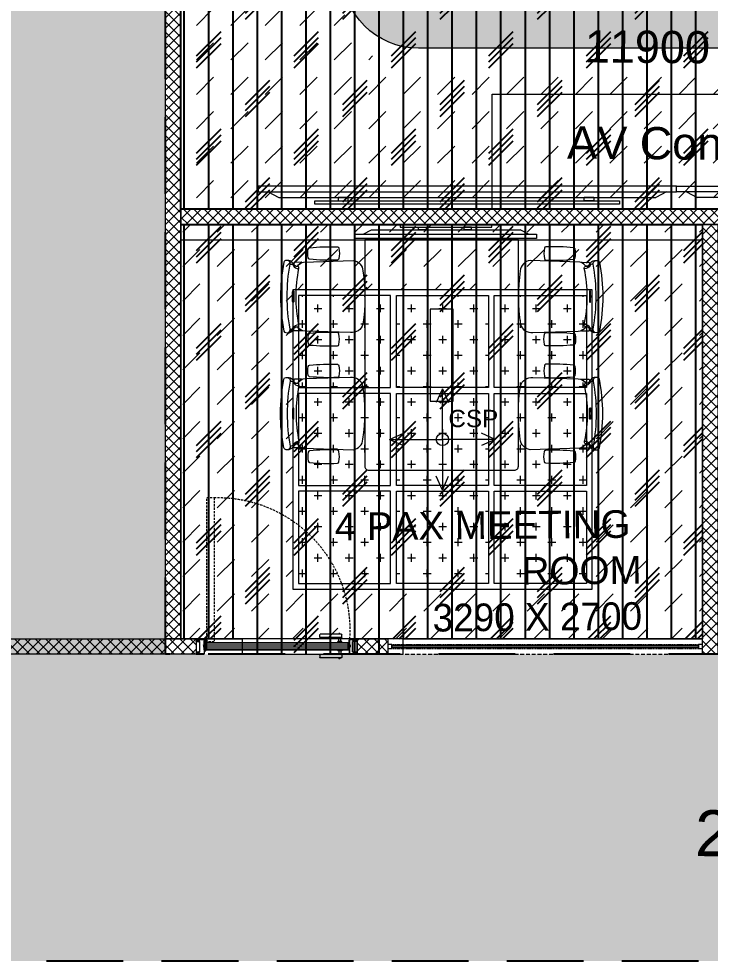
# Model space of a CAD drawing. Header units: millimetres. Extents: x 2335845 to 2509607, y 289014 to 361737.
# Drawn here: x 2351289 to 2355795, y 323602 to 329743 of the extents above; entities that cross this region are included whole.
import ezdxf

# ---------------------------------------------------------------- set-up
doc = ezdxf.new("R2010")
doc.units = ezdxf.units.MM
for name, pattern in [('DASHED', [0.75, 0.5, -0.25]), ('HIDDEN', [0.375, 0.25, -0.125]), ('HIDDEN2', [0.1875, 0.125, -0.0625])]:
    doc.linetypes.add(name, pattern=pattern)
for name, color, linetype, lineweight in [('1-fur', 8, 'Continuous', 0), ('A-DOOR-FULL', 40, 'Continuous', 18), ('AI-FURN', 7, 'Continuous', 20), ('AR_01_PARTITION FULL HT', 2, 'Continuous', 25), ('IN-DOOR', 8, 'Continuous', 0), ('IN-PRTN-FULL', 30, 'Continuous', 20), ('IN-PRTN-HATCH', 8, 'Continuous', 5), ('SW-PARTITION GYPSUM', 30, 'Continuous', 18), ('SWA- GLASS PARTITION', 8, 'Continuous', 5), ('SWA-GLASS', 140, 'Continuous', 9), ('SWA-METAL', 165, 'Continuous', 9), ('TOA- AV', 7, 'Continuous', 9), ('TOA-FC-ACOU.PAN', 250, 'Continuous', 5), ('TOA-FC-CSP', 8, 'Continuous', 20), ('TOA-FC-GYPSUM', 250, 'Continuous', 5), ('TOA-FL-CPT-1', 8, 'Continuous', 5), ('TOA-FL-CPT-2', 8, 'Continuous', 5), ('TOA-FL-CPT-3', 8, 'Continuous', 5), ('TOA-FURN-MODULAR', 20, 'Continuous', 9)]:
    doc.layers.add(name, color=color, linetype=linetype, lineweight=lineweight)
for name, color, linetype in [('FLOOR MARK', 7, 'Continuous'), ('PASSAGE LINEOUT', 7, 'Continuous'), ('TEXT', 250, 'Continuous')]:
    doc.layers.add(name, color=color, linetype=linetype)
doc.styles.add('ARIAL', font='arial.ttf')
pattern_1 = [(270, (90021.14, 24146.98), (158.75, -3e-14), []), (45, (89941.76, 24067.6), (-317.50014, 317.50014), [224.5065, -224.5065]), (45, (89941.76, 24027.9), (-317.50014, 317.50014), [224.5065, -224.5065]), (45, (89941.76, 23988.23), (-317.50014, 317.50014), [224.5065, -224.5065])]
pattern_2 = [(0, (2407874.12, 309771.23), (101.6, 101.6), [50.8, -152.4]), (90, (2407899.52, 309745.83), (-101.6, 101.6), [50.8, -152.4])]

# ---------------------------------------------------------------- blocks, each defined once
blk = doc.blocks.new('*U895')
at = {"layer": 'SWA- GLASS PARTITION', "linetype": 'HIDDEN2', "ltscale": 200, "elevation": 0}
blk.add_lwpolyline([(115306.4, -163313), (117356.2, -163312.9), (117356.2, -163412.9), (115306.4, -163413)], close=True, dxfattribs=at)
at = {"layer": 'SWA-GLASS', "color": 4, "elevation": 0}
blk.add_lwpolyline([(117331.2, -163357.9), (117331.2, -163367.9), (115331.4, -163368), (115331.4, -163358)], close=True, dxfattribs=at)
at = {"layer": 'SWA-METAL', "color": 8, "linetype": 'HIDDEN'}
for p, q in [((115331.4, -163350.5, 0), (117331.2, -163350.4, 0)), ((115331.4, -163375.4, 0), (117331.2, -163375.4, 0))]:
    blk.add_line(p, q, dxfattribs=at)
at = {"layer": 'SWA-METAL', "elevation": 0}
for points in [[(115306.4, -163350.5), (115331.4, -163350.5), (115331.4, -163375.5), (115306.4, -163375.5)], [(117331.2, -163350.4), (117356.2, -163350.4), (117356.2, -163375.4), (117331.2, -163375.4)]]:
    blk.add_lwpolyline(points, close=True, dxfattribs=at)
blk = doc.blocks.new('A$C38A659B7')
at = {"layer": 'TOA-FC-CSP', "color": 10, "linetype": 'Continuous', "elevation": 0}
for points in [[(0.91, 8.35), (0, 6.31)], [(0.91, 8.35), (0, 6.31)], [(0.91, 8.35), (1.82, 6.31)], [(0.91, 8.35), (1.82, 6.31)], [(8.65, 0.91), (0.91, 0.91), (0.91, 8.35)], [(-6.83, 0.91), (-4.79, 1.82)], [(8.65, 0.91), (6.61, 1.82)], [(-6.83, 0.91), (-4.79, 0)], [(-6.83, 0.91), (0.91, 0.91), (0.91, -6.54)], [(8.65, 0.91), (6.61, 0)], [(0.91, -6.54), (0, -4.49)], [(0.91, -6.54), (0, -4.49)], [(0.91, -6.54), (1.82, -4.49)], [(0.91, -6.54), (1.82, -4.49)]]:
    blk.add_lwpolyline(points, dxfattribs=at)
at = {"layer": 'TOA-FC-CSP', "color": 10, "linetype": 'Continuous'}
blk.add_circle((0.91, 0.91, 0), 0.902, dxfattribs=at)
at = {"layer": 'TOA-FC-CSP', "color": 10, "insert": (1.79, 5.25, 0), "char_height": 2.542, "width": 4.6087, "attachment_point": 1, "style": 'ARIAL'}
blk.add_mtext('CSP', dxfattribs=at)
blk = doc.blocks.new('rub1')
at = {"lineweight": 20}
h = blk.add_hatch(color=8, dxfattribs=at)
h.paths.add_polyline_path([(285.1, 663.6), (284.4, 663.6, 0.06789), (284.3, 663.1), (284, 663.1), (284, 663.6), (283.7, 663.6), (283.7, 662.4), (284, 662.4), (284, 662.9), (284.3, 662.9, 0.066804), (284.4, 662.3), (285.1, 662.3, 0.299446), (285.5, 662.9), (285.5, 663.1, 0.299446)])
h.paths.add_polyline_path([(285.4, 663.1), (285.4, 662.9, -0.365226), (285, 662.5), (284.6, 662.5, -0.12053), (284.6, 663.5), (285, 663.5, -0.209232)], flags=16)
at = {"layer": '1-fur', "color": 8, "lineweight": 20}
for p, q in [((284.4, 663.6), (285.1, 663.6)), ((284.4, 662.3), (285.1, 662.3)), ((284.6, 663.5), (285, 663.5)), ((284.6, 662.5), (285, 662.5)), ((285.4, 663.1), (285.4, 662.9)), ((285.5, 663.1), (285.5, 662.9))]:
    blk.add_line(p, q, dxfattribs=at)
for points in [[(284, 662.9), (284, 662.4), (283.7, 662.4), (283.7, 663.6), (284, 663.6), (284, 663.1)], [(284.3, 663.1), (284, 663.1)], [(284, 662.9), (284.3, 662.9)]]:
    blk.add_lwpolyline(points, dxfattribs=at)
for centre, radius, start, end in [((286.3, 663), 1.99, 160.4255, 175.9608), ((286.3, 663), 1.99, 182.636, 197.9236), ((286.5, 663), 1.99, 165.4708, 192.9616), ((284.8, 662.9), 0.623, 16.2565, 63.5269), ((285, 662.9), 0.413, 282.3178, 2.5719), ((284.9, 663), 0.623, 3.1317, 69.8122), ((284.9, 662.9), 0.623, 290.1878, 356.8683)]:
    blk.add_arc(centre, radius, start, end, dxfattribs=at)
blk = doc.blocks.new('*U695')
at = {"layer": 'IN-DOOR', "color": 8, "ltscale": 2}
for p, q in [((-32.56, 3.81), (-32.56, 4.31)), ((-32.45, 4.42), (-27.72, 4.42)), ((-32.13, 4.42), (-32.13, 4.64)), ((-32.13, 4.64), (-31.89, 4.64)), ((-31.89, 4.42), (-31.89, 4.64)), ((-27.61, 3.81), (-27.61, 4.31)), ((-36, 3.3), (-36, 0)), ((-36, 3.29), (-36, 2.86)), ((-34.92, 3.3), (-35.99, 3.3)), ((-35.98, 2.84), (-35.92, 2.84)), ((-35.96, 3.17), (-35.96, 3.25)), ((-35.95, 3.26), (-34.97, 3.26)), ((-35.91, 2.83), (-35.91, 2.79)), ((-35.9, 2.78), (-35.83, 2.76)), ((-35.82, 2.77), (-35.86, 2.83)), ((-35.85, 2.84), (-35.11, 2.84)), ((-35.09, 2.88), (-35.81, 2.88)), ((-35.09, 2.82), (-35.11, 2.77)), ((-35.09, 2.76), (-34.98, 2.76)), ((-35.04, 2.83), (-35.04, 2.83)), ((-34.93, 2.81), (-35.02, 2.81)), ((-34.96, 3.25), (-34.96, 3.2)), ((-34.96, 2.74), (-34.96, 1.81)), ((-34.94, 3.18), (-34.94, 3.18)), ((-34.91, 3.21), (-34.91, 3.29)), ((-34.91, 0.51), (-34.91, 2.79)), ((-32.56, 2.62), (-32.56, 2.84)), ((-32.56, 2.84), (-31.66, 2.84)), ((-32.56, 2.62), (-31.66, 2.62)), ((-32.45, 3.7), (-27.72, 3.7)), ((-32.34, 2.84), (-32.34, 3.7)), ((-31.87, 2.84), (-31.87, 3.7)), ((-31.66, 2.62), (-31.66, 2.84)), ((-0.79, 3.21), (-0.79, 3.29)), ((-0.79, 0.51), (-0.79, 2.79)), ((-0.78, 3.3), (-0.01, 3.3)), ((-0.77, 2.81), (-0.68, 2.81)), ((-0.76, 3.18), (-0.76, 3.18)), ((-0.75, 3.25), (-0.75, 3.2)), ((-0.74, 2.74), (-0.74, 1.81)), ((-0.05, 3.26), (-0.73, 3.26)), ((-0.61, 2.76), (-0.72, 2.76)), ((-0.67, 2.83), (-0.67, 2.83)), ((-0.62, 2.82), (-0.59, 2.77)), ((-0.61, 2.88), (-0.19, 2.88)), ((-0.15, 2.84), (-0.6, 2.84)), ((-0.18, 2.77), (-0.14, 2.83)), ((-0.1, 2.78), (-0.17, 2.76)), ((-0.09, 2.83), (-0.09, 2.79)), ((-0.02, 2.84), (-0.08, 2.84)), ((-0.04, 3.17), (-0.04, 3.25)), ((0, 3.3), (0, 0)), ((0, 3.29), (0, 2.86)), ((-36, 0.44), (-36, 0.01)), ((-35.99, 0), (-34.92, 0)), ((-35.92, 0.46), (-35.98, 0.46)), ((-35.96, 0.05), (-35.96, 0.13)), ((-34.97, 0.04), (-35.95, 0.04)), ((-35.91, 0.5), (-35.91, 0.47)), ((-35.83, 0.54), (-35.9, 0.51)), ((-35.86, 0.47), (-35.82, 0.53)), ((-35.11, 0.46), (-35.85, 0.46)), ((-35.81, 0.42), (-35.09, 0.42)), ((-35.11, 0.52), (-35.09, 0.48)), ((-34.98, 0.54), (-35.09, 0.54)), ((-35.04, 0.47), (-35.04, 0.47)), ((-35.03, 0.2), (-35.03, 0.14)), ((-35.02, 0.49), (-34.93, 0.49)), ((-35.01, 0.22), (-35.01, 0.22)), ((-35.01, 0.12), (-34.93, 0.12)), ((-34.98, 0.18), (-34.99, 0.2)), ((-34.96, 1.81), (-34.97, 1.8)), ((-34.97, 1.8), (-34.96, 1.79)), ((-34.96, 1.79), (-34.96, 0.56)), ((-34.93, 0.16), (-34.96, 0.16)), ((-34.96, 0.1), (-34.96, 0.05)), ((-34.94, 0.12), (-34.94, 0.12)), ((-34.88, 0.19), (-34.92, 0.17)), ((-34.91, 0.1), (-34.91, 0.02)), ((-34.91, 0.01), (-34.91, 0.09)), ((-34.89, 0), (-34.2, 0)), ((-34.87, 0.08), (-34.85, 0.18)), ((-34.83, 0.06), (-34.85, 0.06)), ((-34.81, 0.05), (-34.82, 0.07)), ((-34.79, 0.07), (-34.8, 0.05)), ((-34.3, 0.06), (-34.77, 0.06)), ((-34.2, 0.81), (-34.2, 0)), ((-32.56, 0.98), (-32.56, 0.77)), ((-32.56, 0.98), (-31.66, 0.98)), ((-32.56, 0.77), (-31.66, 0.77)), ((-32.34, 0.77), (-32.34, -0.1)), ((-31.87, 0.77), (-31.87, -0.1)), ((-31.66, 0.98), (-31.66, 0.77)), ((-1.8, 0), (-1.8, 0.1)), ((-0.81, 0), (-1.8, 0)), ((-1.76, 0.06), (-1.65, 0.06)), ((-1.63, 0.07), (-1.62, 0.05)), ((-1.61, 0.05), (-0.88, 0.07)), ((-0.87, 0.06), (-0.86, 0.06)), ((-0.84, 0.08), (-0.85, 0.18)), ((-0.82, 0.19), (-0.79, 0.17)), ((-0.79, 0.1), (-0.79, 0.02)), ((-0.79, 0.01), (-0.79, 0.09)), ((-0.78, 0.16), (-0.74, 0.16)), ((-0.01, 0), (-0.78, 0)), ((-0.68, 0.49), (-0.77, 0.49)), ((-0.69, 0.12), (-0.77, 0.12)), ((-0.76, 0.12), (-0.76, 0.12)), ((-0.75, 0.1), (-0.75, 0.05)), ((-0.74, 1.81), (-0.73, 1.8)), ((-0.73, 1.8), (-0.74, 1.79)), ((-0.74, 1.79), (-0.74, 0.56)), ((-0.73, 0.04), (-0.05, 0.04)), ((-0.72, 0.54), (-0.62, 0.54)), ((-0.72, 0.18), (-0.71, 0.2)), ((-0.69, 0.22), (-0.69, 0.22)), ((-0.68, 0.2), (-0.68, 0.14)), ((-0.67, 0.47), (-0.67, 0.47)), ((-0.6, 0.52), (-0.62, 0.48)), ((-0.19, 0.42), (-0.61, 0.42)), ((-0.6, 0.46), (-0.15, 0.46)), ((-0.14, 0.47), (-0.18, 0.53)), ((-0.17, 0.54), (-0.1, 0.51)), ((-0.09, 0.5), (-0.09, 0.47)), ((-0.08, 0.46), (-0.02, 0.46)), ((-0.04, 0.05), (-0.04, 0.13)), ((0, 0.44), (0, 0.01)), ((-32.56, -0.21), (-32.56, -0.71)), ((-32.45, -0.1), (-27.72, -0.1)), ((-32.45, -0.82), (-27.72, -0.82)), ((-32.13, -0.82), (-32.13, -1.03)), ((-32.13, -1.03), (-31.89, -1.03)), ((-31.89, -0.82), (-31.89, -1.03)), ((-27.61, -0.21), (-27.61, -0.71))]:
    blk.add_line(p, q, dxfattribs=at)
at = {"layer": 'IN-DOOR', "color": 8, "ltscale": 3}
for p, q in [((-35.03, 3.16), (-35.03, 3.09)), ((-34.93, 3.18), (-35.01, 3.18)), ((-35.01, 3.08), (-35.01, 3.08)), ((-35, 3.09), (-34.98, 3.12)), ((-34.96, 3.13), (-34.93, 3.13)), ((-34.92, 3.13), (-34.9, 3.11)), ((-34.91, 3.28), (-34.91, 3.2)), ((-34.21, 3.3), (-34.89, 3.3)), ((-34.87, 3.12), (-34.87, 3.22)), ((-34.85, 3.24), (-34.83, 3.24)), ((-34.82, 3.23), (-34.81, 3.24)), ((-34.8, 3.24), (-34.79, 3.23)), ((-34.77, 3.24), (-34.3, 3.24)), ((-34.26, 2.56), (-34.27, 2.55)), ((-34.27, 2.55), (-34.26, 2.54)), ((-34.26, 3.2), (-34.26, 2.56)), ((-34.26, 2.54), (-34.26, 2.11)), ((-34.21, 2), (-34.21, 3.14)), ((-34.21, 0.91), (-34.21, 2.7)), ((-1.85, 2), (-1.85, 3.3)), ((-1.85, 3.3), (-0.81, 3.3)), ((-1.85, 0.91), (-1.85, 2.86)), ((-1.8, 3.2), (-1.8, 3.17)), ((-1.8, 3.17), (-1.79, 3.16)), ((-1.79, 3.16), (-1.8, 3.15)), ((-1.8, 3.15), (-1.8, 2.11)), ((-1.65, 3.24), (-1.76, 3.24)), ((-1.62, 3.24), (-1.63, 3.23)), ((-0.88, 3.23), (-1.61, 3.24)), ((-0.86, 3.24), (-0.87, 3.24)), ((-0.84, 3.12), (-0.84, 3.22)), ((-0.79, 3.13), (-0.81, 3.11)), ((-0.79, 3.28), (-0.79, 3.2)), ((-0.74, 3.13), (-0.78, 3.13)), ((-0.77, 3.18), (-0.69, 3.18)), ((-0.71, 3.09), (-0.72, 3.12)), ((-0.69, 3.08), (-0.7, 3.08)), ((-0.68, 3.16), (-0.68, 3.09)), ((-34.4, 2.03), (-34.4, 1.57)), ((-34.3, 2.07), (-34.36, 2.07)), ((-34.35, 1.53), (-34.3, 1.53)), ((-34.34, 1.83), (-34.34, 1.99)), ((-34.34, 1.61), (-34.34, 1.77)), ((-34.31, 2), (-34.23, 1.98)), ((-34.23, 1.62), (-34.31, 1.6)), ((-34.27, 1.04), (-34.28, 1.03)), ((-34.28, 1.01), (-34.27, 1)), ((-34.26, 1.49), (-34.26, 1.05)), ((-34.26, 0.99), (-34.26, 0.1)), ((-34.21, 0.82), (-34.21, 0.85)), ((-34.17, 0.89), (-34.2, 0.9)), ((-34.2, 0.86), (-34.17, 0.84)), ((-2.16, 0.77), (-2.16, 0.88)), ((-2.14, 0.9), (-2.08, 0.88)), ((-1.8, 0.75), (-2.14, 0.75)), ((-2.11, 0.85), (-2.11, 0.82)), ((-2.08, 0.84), (-2.1, 0.86)), ((-2.1, 0.81), (-1.86, 0.81)), ((-1.89, 0.89), (-1.86, 0.9)), ((-1.86, 0.86), (-1.89, 0.84)), ((-1.85, 0.82), (-1.85, 0.85)), ((-1.75, 2), (-1.83, 1.98)), ((-1.83, 1.62), (-1.75, 1.6)), ((-1.8, 1.49), (-1.8, 1.05)), ((-1.8, 0.99), (-1.8, 0.1)), ((-1.79, 1.04), (-1.79, 1.03)), ((-1.79, 1.01), (-1.79, 1)), ((-1.76, 2.07), (-1.7, 2.07)), ((-1.71, 1.53), (-1.76, 1.53)), ((-1.72, 1.83), (-1.72, 1.99)), ((-1.72, 1.61), (-1.72, 1.77)), ((-1.66, 2.03), (-1.66, 1.57))]:
    blk.add_line(p, q, dxfattribs=at)
at = {"layer": 'IN-DOOR', "color": 8, "linetype": 'DASHED'}
blk.add_lwpolyline([(-2.36, 2.73), (-2.36, 34.98), (-4, 34.98), (-4, 2.73)], close=True, dxfattribs=at)
at = {"layer": 'IN-DOOR', "color": 8}
for points in [[(-2.07, 2.62), (-34.21, 2.62), (-34.21, 2.49), (-2.07, 2.49)], [(-2.07, 2.49), (-33.9, 2.49), (-33.9, 1.11), (-2.07, 1.11)], [(-2.07, 0.98), (-34.21, 0.98), (-34.21, 1.11), (-2.07, 1.11)]]:
    blk.add_lwpolyline(points, dxfattribs=at)
for points in [[(-34.21, 2.49), (-33.9, 2.49), (-33.9, 1.11), (-34.21, 1.11)], [(-1.96, 2.49), (-2.28, 2.49), (-2.28, 1.11), (-1.96, 1.11)]]:
    blk.add_lwpolyline(points, close=True, dxfattribs=at)
at = {"layer": 'IN-DOOR', "color": 8, "linetype": 'Continuous', "lineweight": 25}
for points in [[(-1.95, 0.99), (-1.86, 0.99, 0.414214), (-1.85, 1), (-1.85, 2.87, 3.112272), (-2.02, 2.63, -0.513651), (-1.96, 2.59), (-1.96, 1, 0.414214)], [(-2.24, 2.77, 0.414214), (-2.22, 2.77), (-2.2, 2.77, 0.307235), (-2.05, 2.75), (-2.03, 2.73, 0.414214), (-2.02, 2.73), (-1.95, 2.81, 0.414214), (-1.96, 2.82), (-1.97, 2.84, 0.307235), (-2.02, 2.98), (-2.02, 3.01, 0.414214), (-2.03, 3.02), (-2.13, 3.04, 0.414214), (-2.14, 3.03), (-2.14, 3.01, 0.307235), (-2.24, 2.89), (-2.26, 2.88, 0.414214), (-2.27, 2.87)]]:
    blk.add_lwpolyline(points, format="xyb", close=True, dxfattribs=at)
at = {"layer": 'IN-DOOR', "color": 5}
for points in [[(-33.9, 2.02), (-2.28, 2.02)], [(-33.9, 1.58), (-2.28, 1.58)]]:
    blk.add_lwpolyline(points, dxfattribs=at)
at = {"layer": 'IN-DOOR', "color": 8, "linetype": 'DASHED'}
blk.add_arc((-4.8, 5.45), 29.53, 88.4446, 185.2074, dxfattribs=at)
at = {"layer": 'IN-DOOR', "color": 8, "ltscale": 2}
for centre, radius, start, end in [((-32.45, 4.31), 0.108, 90, 180), ((-27.72, 4.31), 0.108, 360, 90), ((-35.99, 3.29), 0.0108, 90, 180), ((-35.98, 2.86), 0.018, 180, 270), ((-35.95, 3.25), 0.0108, 90, 180), ((-35.93, 3.17), 0.0288, 180, 293.5782), ((-35.84, 2.8), 0.353, 84.9915, 103.4121), ((-35.92, 2.83), 0.0108, 360, 90), ((-35.9, 2.79), 0.0108, 180, 250), ((-35.82, 3.04), 0.0648, 81.2602, 348.7398), ((-35.85, 2.83), 0.0108, 90, 200), ((-35.81, 2.91), 0.0288, 115.8419, 270), ((-35.83, 2.77), 0.0108, 250, 20), ((-35.81, 3.13), 0.0252, 261.2602, 81.2602), ((-35.88, 3.13), 0.204, 286.1738, 325.757), ((-35.74, 3.02), 0.0252, 348.7398, 168.7398), ((-35.11, 2.82), 0.018, 360, 90), ((-35.09, 2.77), 0.018, 180, 270), ((-35.09, 2.83), 0.054, 360, 90), ((-35.02, 2.83), 0.018, 180, 270), ((-34.98, 2.74), 0.018, 360, 90), ((-34.97, 3.25), 0.0108, 360, 90), ((-34.94, 3.2), 0.018, 180, 270), ((-34.94, 3.21), 0.0288, 270, 360), ((-34.93, 2.79), 0.018, 360, 90), ((-34.92, 3.29), 0.0108, 360, 90), ((-32.45, 3.81), 0.108, 180, 270), ((-27.72, 3.81), 0.108, 270, 360), ((-0.78, 3.29), 0.0108, 90, 180), ((-0.76, 3.21), 0.0288, 180, 270), ((-0.77, 2.79), 0.018, 90, 180), ((-0.76, 3.2), 0.018, 270, 360), ((-0.73, 3.25), 0.0108, 90, 180), ((-0.72, 2.74), 0.018, 90, 180), ((-0.68, 2.83), 0.018, 270, 360), ((-0.61, 2.83), 0.054, 90, 180), ((-0.6, 2.82), 0.018, 90, 180), ((-0.61, 2.77), 0.018, 270, 360), ((-0.26, 3.02), 0.0252, 11.2602, 191.2602), ((-0.12, 3.13), 0.204, 214.243, 253.8262), ((-0.18, 3.04), 0.0648, 191.2602, 98.7398), ((-0.19, 3.13), 0.0252, 98.7398, 278.7398), ((-0.16, 2.8), 0.353, 76.5878, 95.0085), ((-0.19, 2.91), 0.0288, 270, 64.158), ((-0.17, 2.77), 0.0108, 160, 290), ((-0.15, 2.83), 0.0108, 340, 90), ((-0.1, 2.79), 0.0108, 290, 360), ((-0.08, 2.83), 0.0108, 90, 180), ((-0.07, 3.17), 0.0288, 246.4218, 360), ((-0.05, 3.25), 0.0108, 360, 90), ((-0.02, 2.86), 0.018, 270, 360), ((-0.01, 3.29), 0.0108, 360, 90), ((-35.98, 0.44), 0.018, 90, 180), ((-35.99, 0.01), 0.0108, 180, 270), ((-35.93, 0.13), 0.0288, 66.4218, 180), ((-35.95, 0.05), 0.0108, 180, 270), ((-35.92, 0.47), 0.0108, 270, 360), ((-35.85, 0.41), 0.27, 254.6491, 275.7262), ((-35.9, 0.5), 0.0108, 110, 180), ((-35.84, 0.26), 0.0648, 11.2602, 278.7398), ((-35.85, 0.47), 0.0108, 160, 270), ((-35.81, 0.39), 0.0288, 90, 244.158), ((-35.83, 0.53), 0.0108, 340, 110), ((-35.83, 0.17), 0.0252, 278.7398, 98.7398), ((-35.88, 0.2), 0.173, 28.706, 71.7459), ((-35.75, 0.28), 0.0252, 191.2602, 11.2602), ((-35.09, 0.52), 0.018, 90, 180), ((-35.11, 0.48), 0.018, 270, 360), ((-35.09, 0.47), 0.054, 270, 360), ((-35.02, 0.47), 0.018, 90, 180), ((-35.01, 0.2), 0.018, 90, 180), ((-35.01, 0.14), 0.018, 180, 270), ((-35.01, 0.2), 0.018, 360, 90), ((-34.98, 0.56), 0.018, 270, 360), ((-34.96, 0.18), 0.018, 180, 270), ((-34.97, 0.05), 0.0108, 270, 360), ((-34.94, 0.1), 0.018, 90, 180), ((-34.94, 0.09), 0.0288, 360, 90), ((-34.93, 0.51), 0.018, 270, 360), ((-34.93, 0.18), 0.018, 270, 315), ((-34.93, 0.1), 0.018, 360, 90), ((-34.92, 0.01), 0.0108, 270, 360), ((-34.89, 0.02), 0.018, 180, 270), ((-34.87, 0.18), 0.018, 360, 135), ((-34.85, 0.08), 0.018, 180, 270), ((-34.83, 0.08), 0.018, 270, 315), ((-34.8, 0.04), 0.0108, 45, 135), ((-34.77, 0.08), 0.018, 225, 270), ((-34.3, 0.1), 0.036, 270, 360), ((-1.76, 0.1), 0.036, 180, 270), ((-1.65, 0.08), 0.018, 270, 315), ((-1.62, 0.04), 0.0108, 45, 135), ((-0.87, 0.08), 0.018, 225, 270), ((-0.86, 0.08), 0.018, 270, 360), ((-0.84, 0.18), 0.018, 45, 180), ((-0.81, 0.02), 0.018, 270, 360), ((-0.77, 0.51), 0.018, 180, 270), ((-0.78, 0.18), 0.018, 225, 270), ((-0.76, 0.09), 0.0288, 90, 180), ((-0.77, 0.1), 0.018, 90, 180), ((-0.78, 0.01), 0.0108, 180, 270), ((-0.76, 0.1), 0.018, 360, 90), ((-0.73, 0.05), 0.0108, 180, 270), ((-0.72, 0.56), 0.018, 180, 270), ((-0.74, 0.18), 0.018, 270, 360), ((-0.69, 0.2), 0.018, 90, 180), ((-0.69, 0.2), 0.018, 360, 90), ((-0.69, 0.14), 0.018, 270, 360), ((-0.68, 0.47), 0.018, 360, 90), ((-0.61, 0.47), 0.054, 180, 270), ((-0.62, 0.52), 0.018, 360, 90), ((-0.6, 0.48), 0.018, 180, 270), ((-0.12, 0.2), 0.173, 108.254, 151.294), ((-0.25, 0.28), 0.0252, 168.7398, 348.7398), ((-0.16, 0.26), 0.0648, 261.2602, 168.7398), ((-0.17, 0.17), 0.0252, 81.2602, 261.2602), ((-0.19, 0.39), 0.0288, 295.8419, 90), ((-0.17, 0.53), 0.0108, 70, 200), ((-0.15, 0.41), 0.27, 264.2737, 285.3508), ((-0.15, 0.47), 0.0108, 270, 20), ((-0.1, 0.5), 0.0108, 360, 70), ((-0.08, 0.47), 0.0108, 180, 270), ((-0.07, 0.13), 0.0288, 360, 113.5782), ((-0.05, 0.05), 0.0108, 270, 360), ((-0.02, 0.44), 0.018, 360, 90), ((-0.01, 0.01), 0.0108, 270, 360), ((-32.45, -0.21), 0.108, 90, 180), ((-32.45, -0.71), 0.108, 180, 270), ((-27.72, -0.21), 0.108, 360, 90), ((-27.72, -0.71), 0.108, 270, 360)]:
    blk.add_arc(centre, radius, start, end, dxfattribs=at)
at = {"layer": 'IN-DOOR', "color": 8, "ltscale": 3}
for centre, radius, start, end in [((-35.01, 3.16), 0.018, 90, 180), ((-35.01, 3.09), 0.018, 180, 270), ((-35.01, 3.09), 0.0126, 277.0353, 26.015), ((-34.96, 3.12), 0.018, 90, 180), ((-34.93, 3.2), 0.018, 270, 360), ((-34.93, 3.12), 0.018, 45, 90), ((-34.89, 3.28), 0.018, 90, 180), ((-34.88, 3.12), 0.018, 225, 360), ((-34.85, 3.22), 0.018, 90, 180), ((-34.83, 3.22), 0.018, 45, 90), ((-34.8, 3.25), 0.0108, 225, 315), ((-34.77, 3.22), 0.018, 90, 135), ((-34.3, 3.2), 0.036, 360, 90), ((-34.3, 2.11), 0.036, 270, 360), ((-1.76, 3.2), 0.036, 90, 180), ((-1.76, 2.11), 0.036, 180, 270), ((-1.65, 3.22), 0.018, 45, 90), ((-1.62, 3.25), 0.0108, 225, 315), ((-0.87, 3.22), 0.018, 90, 135), ((-0.86, 3.22), 0.018, 360, 90), ((-0.82, 3.12), 0.018, 180, 315), ((-0.81, 3.28), 0.018, 360, 90), ((-0.77, 3.2), 0.018, 180, 270), ((-0.78, 3.12), 0.018, 90, 135), ((-0.74, 3.12), 0.018, 360, 90), ((-0.7, 3.09), 0.0126, 153.985, 262.9647), ((-0.69, 3.16), 0.018, 360, 90), ((-0.69, 3.09), 0.018, 270, 360), ((-34.36, 2.03), 0.036, 90, 180), ((-34.35, 1.58), 0.0452, 191.7193, 271.6001), ((-34.33, 1.8), 0.018, 134.427, 225.573), ((-34.32, 1.99), 0.018, 75.8258, 180), ((-34.35, 1.83), 0.018, 314.427, 360), ((-34.35, 1.77), 0.018, 360, 45.573), ((-34.32, 1.61), 0.018, 180, 284.1742), ((-34.3, 1.49), 0.036, 360, 90), ((-34.27, 1.02), 0.0108, 135, 225), ((-34.28, 1.05), 0.018, 315, 360), ((-34.28, 0.99), 0.018, 360, 45), ((-34.23, 2), 0.018, 255.8258, 360), ((-34.23, 1.6), 0.018, 360, 104.1742), ((-34.2, 0.91), 0.0108, 180, 270), ((-34.2, 0.85), 0.0108, 90, 180), ((-34.2, 0.82), 0.0108, 180, 270), ((-34.17, 0.86), 0.0216, 270, 90), ((-2.14, 0.88), 0.018, 90, 180), ((-2.14, 0.77), 0.018, 180, 270), ((-2.1, 0.85), 0.0108, 90, 180), ((-2.1, 0.82), 0.0108, 180, 270), ((-2.08, 0.86), 0.0216, 270, 90), ((-1.89, 0.86), 0.0216, 90, 270), ((-1.86, 0.91), 0.0108, 270, 360), ((-1.86, 0.85), 0.0108, 360, 90), ((-1.86, 0.82), 0.0108, 270, 360), ((-1.83, 2), 0.018, 180, 284.1742), ((-1.83, 1.6), 0.018, 75.8258, 180), ((-1.76, 1.49), 0.036, 90, 180), ((-1.78, 1.05), 0.018, 180, 225), ((-1.78, 0.99), 0.018, 135, 180), ((-1.79, 1.02), 0.0108, 315, 45), ((-1.74, 1.99), 0.018, 360, 104.1742), ((-1.74, 1.61), 0.018, 255.8258, 360), ((-1.71, 1.83), 0.018, 180, 225.573), ((-1.73, 1.8), 0.018, 314.427, 45.573), ((-1.71, 1.77), 0.018, 134.427, 180), ((-1.71, 1.58), 0.0452, 268.3999, 348.2806), ((-1.7, 2.03), 0.036, 360, 90)]:
    blk.add_arc(centre, radius, start, end, dxfattribs=at)
at = {"layer": 'IN-DOOR', "color": 8, "lineweight": 20, "extrusion": (0, 0, -1), "xscale": 0.1118615642299428, "yscale": 0.1118615642299428, "zscale": -0.1118615642299429, "rotation": 90.00002373157199}
blk.add_blockref('rub1', (76.13, -30.93), dxfattribs=at)
blk = doc.blocks.new('*U675')
at = {"layer": 'IN-PRTN-HATCH'}
h = blk.add_hatch(dxfattribs=at)
h.set_pattern_fill('ANSI37', color=256, scale=15)
h.set_pattern_definition([(45, (17255.31, 0), (-33.67596, 33.67596), []), (135, (17255.31, 0), (-33.67596, -33.67596), [])])
h.paths.add_polyline_path([(-100277, -39967.2), (-86030, -39967.2), (-86030, -39867.2), (-100277, -39867.2)])
at = {"layer": 'IN-PRTN-FULL', "elevation": 0}
blk.add_lwpolyline([(-100277, -39967.2), (-86030, -39967.2), (-86030, -39867.2), (-100277, -39867.2)], close=True, dxfattribs=at)
blk = doc.blocks.new('*U1282')
at = {"layer": 'IN-PRTN-HATCH'}
h = blk.add_hatch(dxfattribs=at)
h.set_pattern_fill('ANSI37', color=256, scale=15)
h.set_pattern_definition([(45, (1608.35, 2e-10), (-33.67596, 33.67596), []), (135, (1608.35, 2e-10), (-33.67596, -33.67596), [])])
h.paths.add_polyline_path([(-101677, -39967.2), (-100277, -39967.2), (-100277, -39867.2), (-101677, -39867.2)])
at = {"layer": 'IN-PRTN-FULL', "elevation": 0}
blk.add_lwpolyline([(-101677, -39967.2), (-100277, -39967.2), (-100277, -39867.2), (-101677, -39867.2)], close=True, dxfattribs=at)
blk = doc.blocks.new('*U677')
at = {"layer": 'IN-PRTN-HATCH'}
h = blk.add_hatch(dxfattribs=at)
h.set_pattern_fill('ANSI37', color=256, scale=15)
h.set_pattern_definition([(45, (3008.307, -7e-11), (-33.67596, 33.67596), []), (135, (3008.307, -7e-11), (-33.67596, -33.67596), [])])
h.paths.add_polyline_path([(-100377, -39967.2), (-100177, -39967.2), (-100177, -39867.2), (-100377, -39867.2)])
at = {"layer": 'IN-PRTN-FULL', "elevation": 0}
blk.add_lwpolyline([(-100377, -39967.2), (-100177, -39967.2), (-100177, -39867.2), (-100377, -39867.2)], close=True, dxfattribs=at)
blk = doc.blocks.new('*U678')
at = {"layer": 'IN-PRTN-HATCH'}
h = blk.add_hatch(dxfattribs=at)
h.set_pattern_fill('ANSI37', color=256, scale=15)
h.set_pattern_definition([(45, (5607.724, 0), (-33.67596, 33.67596), []), (135, (5607.724, 0), (-33.67596, -33.67596), [])])
h.paths.add_polyline_path([(-100377, -39967.2), (-97577.6, -39967.2), (-97577.6, -39867.2), (-100377, -39867.2)])
at = {"layer": 'IN-PRTN-FULL', "elevation": 0}
blk.add_lwpolyline([(-100377, -39967.2), (-97577.6, -39967.2), (-97577.6, -39867.2), (-100377, -39867.2)], close=True, dxfattribs=at)
blk = doc.blocks.new('*U696')
at = {"layer": 'IN-PRTN-HATCH'}
h = blk.add_hatch(dxfattribs=at)
h.set_pattern_fill('ANSI37', color=256, scale=15)
h.set_pattern_definition([(45, (2208.527, -7e-11), (-33.67596, 33.67596), []), (135, (2208.527, -7e-11), (-33.67596, -33.67596), [])])
h.paths.add_polyline_path([(-103966.4, -39967.2), (-97387.4, -39967.2), (-97387.4, -39867.2), (-103966.4, -39867.2)])
at = {"layer": 'IN-PRTN-FULL', "elevation": 0}
blk.add_lwpolyline([(-103966.4, -39967.2), (-97387.4, -39967.2), (-97387.4, -39867.2), (-103966.4, -39867.2)], close=True, dxfattribs=at)
blk = doc.blocks.new('A$C60412B90')
at = {"layer": 'TOA- AV', "color": 6}
for p, q in [((-37.2, 55.5), (29.9, 91)), ((1280.2, 55.5), (1213.1, 91)), ((-100, 55.5), (1343, 55.5))]:
    blk.add_line(p, q, dxfattribs=at)
at = {"layer": 'TOA- AV', "color": 30, "true_color": 0xf8991e}
blk.add_line((256.5, 111), (986.5, 111), dxfattribs=at)
at = {"layer": 'TOA- AV', "color": 6}
for points in [[(29.9, 91), (1213.1, 91)], [(1343, 55.5), (1343, 20), (-100, 20), (-100, 55.5)]]:
    blk.add_lwpolyline(points, dxfattribs=at)
at = {"layer": 'TOA- AV', "color": 30, "true_color": 0xf8991e}
for points in [[(986.5, 111), (986.5, 131), (256.5, 131), (256.5, 111)], [(403.4, 91), (464.2, 91)], [(825.1, 91), (764.2, 91)]]:
    blk.add_lwpolyline(points, dxfattribs=at)
for points in [[(403.4, 111), (464.2, 111), (464.2, 91), (403.4, 91)], [(825.1, 111), (764.2, 111), (764.2, 91), (825.1, 91)]]:
    blk.add_lwpolyline(points, close=True, dxfattribs=at)
blk = doc.blocks.new('CHAIR - STEELCASE - LETSB')
at = {"color": 24, "lineweight": 9}
for points in [[(-369.7, 257.7, -0.089353), (-369.7, 316.7, -0.334929), (-360.7, 325, -0.034973), (-179.6, 330.4, -0.382328), (-169.8, 320.9, -0.10237), (-169.8, 253.5, -0.318036), (-179.6, 244.3, -0.036857), (-360.8, 249.5, -0.333729)], [(-369.7, -242.2, 0.089353), (-369.7, -301.1, 0.334929), (-360.7, -309.4, 0.034973), (-179.6, -314.8, 0.382328), (-169.8, -305.4, 0.10237), (-169.8, -237.9, 0.318036), (-179.6, -228.8, 0.036857), (-360.7, -233.9, 0.333729)]]:
    blk.add_lwpolyline(points, format="xyb", close=True, dxfattribs=at)
blk.add_lwpolyline([(-513.5, 241.7, 0.34479), (-528.5, 230.1, 0.096497), (-528.2, -218.5, 0.361045), (-515.8, -228.9), (-494.1, -229.1, 0.246071), (-466.3, -205.4, -0.226994), (-446.1, -191.1), (-439.9, -191, 0.417254), (-429.7, -177.1, -0.104406), (-430, 188.5, 0.398452), (-439.2, 203.5, -0.367565), (-466.2, 218, 0.274839), (-496.7, 241.7)], format="xyb", close=True)
for points in [[(-507.6, -229.1, 0.46809), (-487.6, -205.2, -0.090711), (-487.6, 217.9, 0.462177), (-507.1, 241.7, -100.177069)], [(-487.6, 217.3), (-478, 217.2, -0.321496), (-468.6, 210.4, 0.282757), (-430, 188, -1.025051)], [(-487.6, -205.2), (-478, -205.1, 0.321496), (-468.6, -198.3, -0.282757), (-430, -175.9, 1.025051)]]:
    blk.add_lwpolyline(points, format="xyb", dxfattribs=at)
at = {"color": 8, "lineweight": 5}
blk.add_lwpolyline([(-463.6, 213.4, 0.188155), (-445.3, 203.4), (-439.2, 203.5, -0.15219), (-410.1, 228.9, 0.211085), (-413.9, 230.4), (-459.5, 228.7, 0.414214), (-464.3, 223.4)], format="xyb", close=True, dxfattribs=at)
blk.add_lwpolyline([(-95, -228.5), (-390.3, -219.7, -0.232948), (-439.9, -191, 0.417374), (-429.7, -177.1, -0.10441), (-430, 188.5, 0.39834), (-439.2, 203.5, -0.21659), (-401.4, 231.2), (-77.6, 241.7, -0.366213), (-12.8, 173.3, -0.077985), (-14.2, -173.2, -0.376278), (-95, -228.5)], format="xyb")
for points in [[(-215.9, 237.2), (-213.8, 243.3)], [(-183.7, 244.2), (-185.7, 238.2)], [(-218.5, -224.8), (-217.4, -227.7)], [(-187.7, -228.5), (-188.6, -225.7)]]:
    blk.add_lwpolyline(points, dxfattribs=at)
for points in [[(-471.1, -25, -0.007805), (-471.1, 37.1, -0.087218), (-470, 42.7, -0.229267), (-469.3, 43.4), (-465.8, 43.4, -0.210582), (-464.1, 37.7, 0.008162), (-464.2, -24.4, -0.166545), (-465.4, -30.6, -0.375811), (-465.9, -30.7), (-469.2, -30.7, -0.246214), (-470.7, -28.4, 0.024513), (-471.1, -25, -1.199362)], [(-446.1, -191.1), (-439.9, -191, 0.15219), (-409.9, -215.2, -0.211085), (-413.6, -216.9), (-459.2, -216.9, -0.414214), (-464.3, -211.8), (-463.9, -201.8)]]:
    blk.add_lwpolyline(points, format="xyb", dxfattribs=at)
blk = doc.blocks.new('FURNITURE - MEETING 4 PAX - 1000X1500')
blk.add_lwpolyline([(-750, -500), (-750, 500), (725, 500, -0.414214), (750, 475), (750, -475, -0.414214), (725, -500)], format="xyb", close=True)
at = {"color": 8, "lineweight": 9}
blk.add_lwpolyline([(300, -75), (-300, -75), (-300, 75), (300, 75)], close=True, dxfattribs=at)
at = {"xscale": -1}
for p, rotation in [((-375, 500), 90), ((375, -500), 270)]:
    blk.add_blockref('CHAIR - STEELCASE - LETSB', p, dxfattribs=dict(at, rotation=rotation))
for p, rotation in [((375, 500), 270), ((-375, -500), 90)]:
    blk.add_blockref('CHAIR - STEELCASE - LETSB', p, dxfattribs=dict(rotation=rotation))

msp = doc.modelspace()

# ---------------------------------------------------------------- hatches: boundary and pattern name
at = {"layer": 'TOA-FC-ACOU.PAN', "true_color": 0x939598}
h = msp.add_hatch(dxfattribs=at)
h.set_pattern_fill('CROSS', color=252, scale=16)
h.set_pattern_definition(pattern_2)
h.paths.add_polyline_path([(2353111.862, 327339.946), (2353711.862, 327339.946), (2353711.862, 327939.946), (2353111.862, 327939.946)])
h = msp.add_hatch(dxfattribs=at)
h.set_pattern_fill('CROSS', color=252, scale=16)
h.set_pattern_definition(pattern_2)
h.paths.add_polyline_path([(2354349.862, 327339.946), (2353749.862, 327339.946), (2353749.862, 327939.946), (2354349.862, 327939.946)])
h = msp.add_hatch(dxfattribs=at)
h.set_pattern_fill('CROSS', color=252, scale=16)
h.set_pattern_definition(pattern_2)
h.paths.add_polyline_path([(2354987.862, 327339.946), (2354387.862, 327339.946), (2354387.862, 327939.946), (2354987.862, 327939.946)])
h = msp.add_hatch(dxfattribs=at)
h.set_pattern_fill('CROSS', color=252, scale=16)
h.set_pattern_definition(pattern_2)
h.paths.add_polyline_path([(2353111.862, 326701.946), (2353711.862, 326701.946), (2353711.862, 327301.946), (2353111.862, 327301.946)])
h = msp.add_hatch(dxfattribs=at)
h.set_pattern_fill('CROSS', color=252, scale=16)
h.set_pattern_definition(pattern_2)
h.paths.add_polyline_path([(2354349.862, 326701.946), (2353749.862, 326701.946), (2353749.862, 327301.946), (2354349.862, 327301.946)])
h = msp.add_hatch(dxfattribs=at)
h.set_pattern_fill('CROSS', color=252, scale=16)
h.set_pattern_definition(pattern_2)
h.paths.add_polyline_path([(2354987.862, 326701.946), (2354387.862, 326701.946), (2354387.862, 327301.946), (2354987.862, 327301.946)])
h = msp.add_hatch(dxfattribs=at)
h.set_pattern_fill('CROSS', color=252, scale=16)
h.set_pattern_definition(pattern_2)
h.paths.add_polyline_path([(2353111.862, 326063.946), (2353711.862, 326063.946), (2353711.862, 326663.946), (2353111.862, 326663.946)])
h = msp.add_hatch(dxfattribs=at)
h.set_pattern_fill('CROSS', color=252, scale=16)
h.set_pattern_definition(pattern_2)
h.paths.add_polyline_path([(2354349.862, 326063.946), (2353749.862, 326063.946), (2353749.862, 326663.946), (2354349.862, 326663.946)])
h = msp.add_hatch(dxfattribs=at)
h.set_pattern_fill('CROSS', color=252, scale=16)
h.set_pattern_definition(pattern_2)
h.paths.add_polyline_path([(2354987.862, 326063.946), (2354387.862, 326063.946), (2354387.862, 326663.946), (2354987.862, 326663.946)])
at = {"layer": 'TOA-FC-GYPSUM'}
h = msp.add_hatch(dxfattribs=at)
h.set_pattern_fill('DASH', color=252, scale=50, angle=45)
h.set_pattern_definition([(45, (89870.88, 24146.98), (0, 224.506403), [158.75, -158.75])])
edge = h.paths.add_edge_path(flags=16)
edge.add_line((2357873.601, 338378.374), (2357873.601, 329901.843))
edge.add_arc((2357373.601, 329901.843), 500, -90, 0, ccw=False)
edge.add_line((2357373.601, 329401.843), (2353894.887, 329401.843))
edge.add_arc((2353894.887, 329901.843), 500, 180, 270, ccw=False)
edge.add_line((2353394.887, 329901.843), (2353394.887, 338269.83))
edge.add_arc((2353922.333, 338310.151), 528.985, 103.9365035, 184.3714914, ccw=False)
edge.add_line((2353794.929, 338823.564), (2357373.601, 338823.564))
edge.add_arc((2357370.988, 338317.255), 506.316, 6.933234, 89.7042776, ccw=False)
h.paths.add_polyline_path([(2358923.415, 328501.842), (2352344.634, 328501.843), (2352359.511, 339746.11), (2358938.292, 340205.961)])
at = {"layer": 'TOA-FC-GYPSUM', "true_color": 0x642165}
h = msp.add_hatch(dxfattribs=at)
h.set_pattern_fill('DASH', color=219, scale=17, angle=45)
h.set_pattern_definition([(45, (8653.08, -15014.155), (0, 76.332177), [53.975, -53.975])])
edge = h.paths.add_edge_path(flags=16)
edge.add_line((2357373.601, 329801.843), (2353894.887, 329801.843))
edge.add_arc((2353894.887, 330051.843), 250, 180, 270, ccw=False)
edge.add_line((2353644.887, 330051.843), (2353644.887, 338424.564))
edge.add_arc((2353894.887, 338424.564), 250, 90, 180, ccw=False)
edge.add_line((2353894.887, 338674.564), (2357373.601, 338674.564))
edge.add_arc((2357373.601, 338424.564), 250, 0, 90, ccw=False)
edge.add_line((2357623.601, 338424.564), (2357623.601, 330051.843))
edge.add_arc((2357373.601, 330051.843), 250, -90, 0, ccw=False)
edge = h.paths.add_edge_path()
edge.add_line((2357373.601, 329551.843), (2353894.887, 329551.843))
edge.add_arc((2353894.887, 330051.843), 500, 180, 270, ccw=False)
edge.add_line((2353394.887, 330051.843), (2353394.887, 338424.564))
edge.add_arc((2353894.887, 338424.564), 500, 90, 180, ccw=False)
edge.add_line((2353894.887, 338924.564), (2357373.601, 338924.564))
edge.add_arc((2357373.601, 338424.564), 500, 0, 90, ccw=False)
edge.add_line((2357873.601, 338424.564), (2357873.601, 330051.843))
edge.add_arc((2357373.601, 330051.843), 500, -90, 0, ccw=False)
at = {"layer": 'TOA-FC-GYPSUM'}
h = msp.add_hatch(dxfattribs=at)
h.set_pattern_fill('DASH', color=252, scale=50, angle=45)
h.set_pattern_definition([(45, (89781.5, 24146.98), (0, 224.506403), [158.75, -158.75])])
h.paths.add_polyline_path([(2355744.64, 325702.053), (2352344.642, 325702.052), (2352344.642, 328401.84), (2355744.64, 328401.84)])
h.paths.add_polyline_path([(2355025.862, 327977.946), (2353073.862, 327977.946), (2353073.862, 326025.946), (2355025.862, 326025.946)], flags=16)
at = {"layer": 'TOA-FL-CPT-1', "true_color": 0xc7c8ca}
h = msp.add_hatch(dxfattribs=at)
h.set_pattern_fill('AR-PARQ1', color=9, scale=3)
h.set_pattern_definition([(90, (54538.6, -6708.4), (-914.4, 914.4), [914.4, -914.4]), (90, (54691, -6708.4), (-914.4, 914.4), [914.4, -914.4]), (90, (54843.4, -6708.4), (-914.4, 914.4), [914.4, -914.4]), (90, (54995.8, -6708.4), (-914.4, 914.4), [914.4, -914.4]), (90, (55148.2, -6708.4), (-914.4, 914.4), [914.4, -914.4]), (90, (55300.6, -6708.4), (-914.4, 914.4), [914.4, -914.4]), (90, (55453, -6708.4), (-914.4, 914.4), [914.4, -914.4]), (0, (54538.6, -5794), (914.4, -914.4), [914.4, -914.4]), (0, (54538.6, -5641.6), (914.4, -914.4), [914.4, -914.4]), (0, (54538.6, -5489.2), (914.4, -914.4), [914.4, -914.4]), (0, (54538.6, -5336.8), (914.4, -914.4), [914.4, -914.4]), (0, (54538.6, -5184.4), (914.4, -914.4), [914.4, -914.4]), (0, (54538.6, -5032), (914.4, -914.4), [914.4, -914.4]), (0, (54538.6, -4879.6), (914.4, -914.4), [914.4, -914.4])])
h.paths.add_polyline_path([(2344950.518, 323601.624), (2348044.691, 323601.624), (2348044.691, 308801.624), (2344978.375, 308801.624), (2344983.023, 307001.553), (2351045.878, 307001.608), (2351044.683, 304701.624), (2350244.683, 304670.094), (2350244.683, 294701.624), (2352811.835, 294701.622), (2352811.821, 307001.631), (2405044.683, 307005.059), (2405044.683, 327701.624), (2410595.745, 327701.624), (2410609.803, 329501.624), (2408605.34, 329501.624), (2411484.683, 335301.624), (2408440.262, 335301.624), (2406365.488, 331122.307), (2403244.678, 328001.969), (2403244.795, 325600.805), (2384290.648, 325598.809), (2384290.648, 323607.372), (2375885.176, 323603.528), (2375861.465, 325602.978), (2360226.195, 325602.091), (2360226.052, 334601.937), (2375945.229, 334602.179), (2375945.229, 331031.373), (2376972.789, 331510.903), (2389391.537, 331510.903), (2389391.537, 331810.72), (2389491.628, 331810.72), (2389491.53, 331510.903), (2391791.53, 331510.903), (2391791.531, 333010.881), (2389491.53, 333010.881), (2389491.531, 332710.861), (2389391.537, 332710.861), (2389391.54, 333010.905), (2377622.511, 333011.008), (2377622.511, 336459.845), (2386144.742, 336459.853), (2386144.683, 337701.624), (2376094.699, 337701.624), (2376094.724, 335802.062), (2362938.321, 335802.061), (2362938.326, 340629.119), (2359023.456, 340413.419), (2359023.899, 325602.053), (2352244.614, 325602.052), (2352244.655, 339888.472), (2350244.683, 339753.79), (2350259.797, 327701.624), (2351044.683, 327701.624), (2351043.518, 325401.69), (2344945.863, 325401.675)])
h.paths.add_polyline_path([(2365719.683, 323601.624), (2395044.683, 323601.624), (2395044.683, 322741.298), (2398494.622, 322751.666), (2398494.622, 323601.624), (2403544.687, 323601.624), (2403544.687, 308801.634), (2365719.683, 308801.634)], flags=16)
h.paths.add_polyline_path([(2349719.689, 323601.683), (2365719.683, 323601.683), (2365719.683, 308801.624), (2349719.689, 308801.624)], flags=16)
at = {"layer": 'TOA-FL-CPT-2', "lineweight": -3}
h = msp.add_hatch(dxfattribs=at)
h.set_pattern_fill('CORK', color=4, scale=50, angle=270)
h.set_pattern_definition(pattern_1)
h.paths.add_polyline_path([(2355744.64, 328401.84), (2352344.642, 328401.84), (2352344.642, 325702.052), (2352744.643, 325702.053), (2352744.684, 325602.053), (2353644.812, 325602.053), (2353644.812, 325702.053), (2355744.64, 325702.053)])
at = {"layer": 'TOA-FL-CPT-3', "lineweight": -3}
h = msp.add_hatch(dxfattribs=at)
h.set_pattern_fill('CORK', color=2, scale=50, angle=270)
h.set_pattern_definition(pattern_1)
h.paths.add_polyline_path([(2358923.855, 328501.844), (2352344.634, 328501.844), (2352344.634, 339949.059), (2358923.855, 340408.911), (2358923.855, 340020.077), (2359024.231, 340020.077), (2359024.226, 339119.907), (2358924.226, 339119.907), (2358923.855, 329600.06), (2359023.581, 329602.014), (2359023.855, 328701.844), (2358923.855, 328701.844)])

# ---------------------------------------------------------------- linework, layer by layer
at = {"layer": 'AI-FURN', "elevation": 0}
msp.add_lwpolyline([(2356773.321, 328501.928), (2354373.321, 328501.928), (2354373.321, 329251.681), (2356773.321, 329251.681)], close=True, dxfattribs=at)
at = {"layer": 'FLOOR MARK', "color": 8, "linetype": 'DASHED', "ltscale": 1000}
msp.add_lwpolyline([(2391791.53, 333010.881), (2377622.511, 333011.008), (2377622.511, 336459.845), (2386144.742, 336459.853), (2386144.683, 337701.624), (2376094.699, 337701.624), (2376094.724, 335802.062), (2362938.321, 335802.256), (2362938.326, 340656.767), (2359023.456, 340413.419), (2359023.899, 325602.053), (2352244.642, 325602.053), (2352244.627, 339941.096), (2350244.683, 339753.79), (2350259.797, 327701.624), (2351044.683, 327701.624), (2351044.698, 325401.682), (2344944.683, 325401.682), (2344950.518, 323601.624)], dxfattribs=at)
at = {"layer": 'FLOOR MARK', "color": 8, "linetype": 'DASHED', "ltscale": 1000, "elevation": 0}
msp.add_lwpolyline([(2349719.689, 308801.624), (2357219.693, 308801.638), (2357219.693, 323601.697), (2349719.689, 323601.683)], close=True, dxfattribs=at)
at = {"layer": 'IN-PRTN-FULL', "elevation": 0}
msp.add_lwpolyline([(2355744.755, 328401.926), (2352344.871, 328401.929), (2352344.64, 328301.949), (2355744.524, 328301.946)], close=True, dxfattribs=at)
at = {"layer": 'SW-PARTITION GYPSUM'}
msp.add_line((2352344.683, 328401.844), (2352344.683, 328501.844), dxfattribs=at)
at = {"layer": 'TOA- AV', "color": 6}
for p, q in [((2352848.002, 328615.004), (2355574.781, 328615.005)), ((2352913.284, 328615.004), (2352983.016, 328578.102)), ((2355509.5, 328615.005), (2355439.767, 328578.103)), ((2358301.56, 328615.004), (2355574.781, 328615.005)), ((2355640.063, 328615.005), (2355709.795, 328578.103))]:
    msp.add_line(p, q, dxfattribs=at)
at = {"layer": 'TOA- AV', "color": 30, "true_color": 0xf8991e}
msp.add_line((2353218.585, 328557.312), (2355204.199, 328557.313), dxfattribs=at)
at = {"layer": 'TOA- AV', "color": 6, "elevation": 0}
for points in [[(2355574.781, 328615.005), (2355574.781, 328651.907), (2352848.002, 328651.907), (2352848.002, 328615.004)], [(2355574.781, 328615.005), (2355574.781, 328651.907), (2358301.56, 328651.907), (2358301.56, 328615.004)], [(2352983.016, 328578.102), (2355439.767, 328578.103)], [(2358166.546, 328578.102), (2355709.795, 328578.103)]]:
    msp.add_lwpolyline(points, dxfattribs=at)
at = {"layer": 'TOA- AV', "color": 30, "true_color": 0xf8991e, "elevation": 0}
for points in [[(2355204.199, 328557.313), (2355204.199, 328536.523), (2353218.585, 328536.522), (2353218.585, 328557.312)], [(2353371.318, 328578.102), (2353434.531, 328578.102)], [(2355036.374, 328578.103), (2354973.161, 328578.103)]]:
    msp.add_lwpolyline(points, dxfattribs=at)
for points in [[(2353371.318, 328557.312), (2353434.531, 328557.312), (2353434.531, 328578.102), (2353371.318, 328578.102)], [(2355036.374, 328557.313), (2354973.161, 328557.313), (2354973.161, 328578.103), (2355036.374, 328578.103)]]:
    msp.add_lwpolyline(points, close=True, dxfattribs=at)
at = {"layer": 'TOA-FC-ACOU.PAN', "elevation": 0}
msp.add_lwpolyline([(2355025.862, 327977.946), (2353073.862, 327977.946), (2353073.862, 326025.946), (2355025.862, 326025.946)], close=True, dxfattribs=at)
at = {"layer": 'TOA-FC-ACOU.PAN', "color": 252, "true_color": 0x939598, "elevation": 0}
for points in [[(2353111.862, 327339.946), (2353711.862, 327339.946), (2353711.862, 327939.946), (2353111.862, 327939.946)], [(2354349.862, 327339.946), (2353749.862, 327339.946), (2353749.862, 327939.946), (2354349.862, 327939.946)], [(2354987.862, 327339.946), (2354387.862, 327339.946), (2354387.862, 327939.946), (2354987.862, 327939.946)], [(2353111.862, 326701.946), (2353711.862, 326701.946), (2353711.862, 327301.946), (2353111.862, 327301.946)], [(2354349.862, 326701.946), (2353749.862, 326701.946), (2353749.862, 327301.946), (2354349.862, 327301.946)], [(2354987.862, 326701.946), (2354387.862, 326701.946), (2354387.862, 327301.946), (2354987.862, 327301.946)], [(2353111.862, 326063.946), (2353711.862, 326063.946), (2353711.862, 326663.946), (2353111.862, 326663.946)], [(2354349.862, 326063.946), (2353749.862, 326063.946), (2353749.862, 326663.946), (2354349.862, 326663.946)], [(2354987.862, 326063.946), (2354387.862, 326063.946), (2354387.862, 326663.946), (2354987.862, 326663.946)]]:
    msp.add_lwpolyline(points, close=True, dxfattribs=at)
at = {"layer": 'TOA-FC-GYPSUM', "elevation": 0}
for points in [[(2358923.855, 328501.843), (2352344.634, 328501.843), (2352344.634, 339949.059), (2358923.855, 340408.911)], [(2355744.64, 325702.053), (2352344.642, 325702.052), (2352344.642, 328401.84), (2355744.64, 328401.84)]]:
    msp.add_lwpolyline(points, close=True, dxfattribs=at)
at = {"layer": 'TOA-FC-GYPSUM', "elevation": 0, "flags": 128}
msp.add_lwpolyline([(2357373.601, 329551.843), (2353894.887, 329551.843, -0.41421356), (2353394.887, 330051.843), (2353394.887, 338424.564, -0.41421356), (2353894.887, 338924.564), (2357373.601, 338924.564, -0.41421356), (2357873.601, 338424.564), (2357873.601, 330051.843, -0.41421356)], format="xyb", close=True, dxfattribs=at)
at = {"layer": 'TOA-FL-CPT-1', "elevation": 0}
msp.add_lwpolyline([(2355744.64, 328401.84), (2352344.642, 328401.84), (2352344.642, 325702.052), (2352744.643, 325702.053), (2352744.684, 325602.053), (2353794.812, 325602.053), (2353794.812, 325702.053), (2355744.64, 325702.053)], close=True, dxfattribs=at)
at = {"layer": 'TOA-FL-CPT-3', "color": 2, "lineweight": -3, "elevation": 0}
msp.add_lwpolyline([(2358923.855, 328501.844), (2352344.634, 328501.844), (2352344.634, 339949.059), (2358923.855, 340408.911), (2358923.855, 340020.077), (2359024.231, 340020.077), (2359024.226, 339119.907), (2358924.226, 339119.907), (2358923.855, 329750.06), (2359023.581, 329752.014), (2359023.855, 328701.844), (2358923.855, 328701.844)], close=True, dxfattribs=at)

# ---------------------------------------------------------------- block references
at = {"layer": 'A-DOOR-FULL', "linetype": 'Continuous', "xscale": -29.16666484490015, "yscale": 29.16666484490015, "zscale": 29.16666484490015, "rotation": 0.0001034657424536789}
msp.add_blockref('*U695', (2352444.83, 325602.844), dxfattribs=at)
at = {"layer": 'AR_01_PARTITION FULL HT', "xscale": -1}
for name, p, rotation in [('*U675', (2392211.729, 425979.128, 0), 270.0000640539902), ('*U696', (2456311.35, 288534.846, 0), 180.0000640539902), ('*U678', (2395711.727, 425979.59, 0), 270.0000640539902), ('*U1282', (2452721.719, 285734.967, 0), 180.0000640539902), ('*U677', (2453871.908, 285734.965, 0), 180.0000640539902)]:
    msp.add_blockref(name, p, dxfattribs=dict(at, rotation=rotation))
at = {"layer": 'SWA- GLASS PARTITION', "linetype": 'HIDDEN2', "xscale": -1, "rotation": 180}
msp.add_blockref('*U895', (2238388.461, 162289.583, 0), dxfattribs=at)
at = {"layer": 'TOA- AV', "color": 0, "xscale": 0.8187117660897277, "yscale": 0.8187117660897277, "zscale": 0.8187117660897277, "rotation": 359.9999713136748}
msp.add_blockref('A$C60412B90', (2353563.587, 328294.489, 0), dxfattribs=at)
at = {"layer": 'TOA-FC-CSP', "color": 4, "xscale": 44.46500340146511, "yscale": 44.46500340146511, "zscale": 44.46500340146511}
msp.add_blockref('A$C38A659B7', (2354009.496, 326961.58, -0.041), dxfattribs=at)
at = {"layer": 'TOA-FURN-MODULAR', "linetype": 'ByBlock', "xscale": -1, "rotation": 90}
msp.add_blockref('FURNITURE - MEETING 4 PAX - 1000X1500', (2354044.641, 327551.946), dxfattribs=at)

# ---------------------------------------------------------------- texts
at = {"layer": 'PASSAGE LINEOUT', "insert": (2353829.307, 324298.591), "char_height": 300, "width": 16925.28892, "attachment_point": 7, "rotation": 359.4961374, "style": 'ARIAL'}
msp.add_mtext('\\pi1866.02099;2   0   0   0      M    M       W    I    D    E      P     A     S     S     A     G    E', dxfattribs=at)
at = {"layer": 'TEXT', "style": 'ARIAL'}
for s, insert, char_height, width, attachment_point, rotation in [('\\pi663.8078;BOARD ROOM (23 PAX)\\P\\pi1436.26687;11900 x 6300', (2353540.649, 329469.323, 0), 210, 4604.67563, 7, 359.4961374), ('\\pi1533.81803;AV Console', (2353328.314, 328843.573, 0), 210, 4604.67563, 7, 359.4961374), ('4 PAX MEETING  ROOM  \\P{\\fCentury Gothic|b0|i0|c0|p34;\\C256;\\c0;3290 X 2700}', (2355351.592, 325759.184), 180, 2163.86264, 9, 0.5038626)]:
    msp.add_mtext(s, dxfattribs=dict(at, insert=insert, char_height=char_height, width=width, attachment_point=attachment_point, rotation=rotation))

doc.saveas('drawing.dxf')
